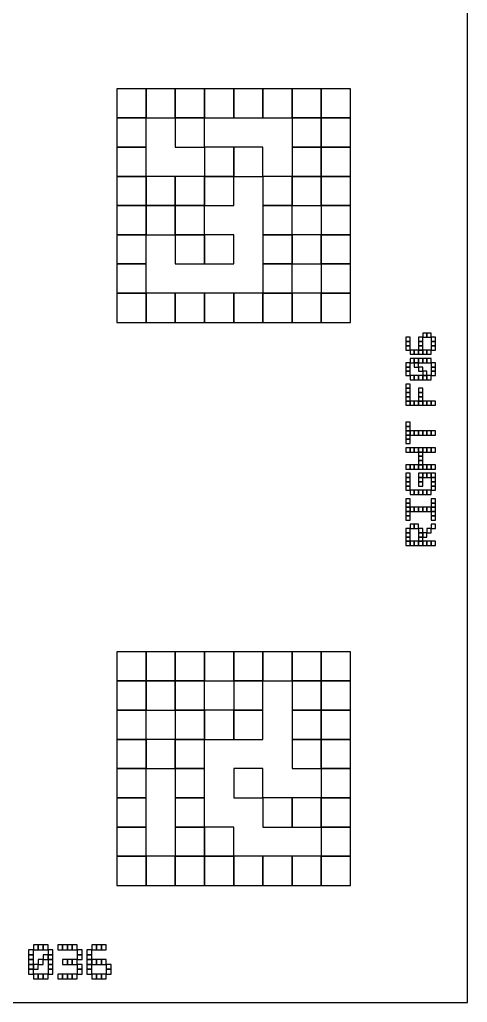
# Model space of a CAD drawing. Extents: x 0 to 490, y 0 to 320.
# Drawn here: x 277.8 to 320, y 0 to 92.5 of the extents above; entities that cross this region are included whole.
import ezdxf

# ---------------------------------------------------------------- set-up
doc = ezdxf.new("R2010")
doc.units = 0
for name, color, linetype in [('BLACK_POCKET', 7, 'CONTINUOUS'), ('BOARD_TEXT', 2, 'CONTINUOUS'), ('CUT', 1, 'CONTINUOUS')]:
    doc.layers.add(name, color=color, linetype=linetype)

msp = doc.modelspace()

# ---------------------------------------------------------------- linework, layer by layer
at = {"layer": 'BLACK_POCKET'}
for p, q in [((289.75, 86), (287, 86)), ((287, 86), (287, 83.25)), ((289.75, 83.25), (289.75, 86)), ((292.5, 86), (289.75, 86)), ((289.75, 86), (289.75, 83.25)), ((292.5, 83.25), (292.5, 86)), ((295.25, 86), (292.5, 86)), ((292.5, 86), (292.5, 83.25)), ((295.25, 83.25), (295.25, 86)), ((298, 86), (295.25, 86)), ((295.25, 86), (295.25, 83.25)), ((298, 83.25), (298, 86)), ((300.75, 86), (298, 86)), ((298, 86), (298, 83.25)), ((300.75, 83.25), (300.75, 86)), ((303.5, 86), (300.75, 86)), ((300.75, 86), (300.75, 83.25)), ((303.5, 83.25), (303.5, 86)), ((306.25, 86), (303.5, 86)), ((303.5, 86), (303.5, 83.25)), ((306.25, 83.25), (306.25, 86)), ((309, 86), (306.25, 86)), ((306.25, 86), (306.25, 83.25)), ((309, 83.25), (309, 86)), ((287, 83.25), (289.75, 83.25)), ((289.75, 83.25), (287, 83.25)), ((287, 83.25), (287, 80.5)), ((289.75, 83.25), (292.5, 83.25)), ((289.75, 80.5), (289.75, 83.25)), ((292.5, 83.25), (295.25, 83.25)), ((295.25, 83.25), (292.5, 83.25)), ((292.5, 83.25), (292.5, 80.5)), ((295.25, 83.25), (298, 83.25)), ((295.25, 80.5), (295.25, 83.25)), ((298, 83.25), (300.75, 83.25)), ((300.75, 83.25), (303.5, 83.25)), ((303.5, 83.25), (306.25, 83.25)), ((306.25, 83.25), (303.5, 83.25)), ((303.5, 83.25), (303.5, 80.5)), ((306.25, 83.25), (309, 83.25)), ((306.25, 80.5), (306.25, 83.25)), ((309, 83.25), (306.25, 83.25)), ((306.25, 83.25), (306.25, 80.5)), ((309, 80.5), (309, 83.25)), ((287, 80.5), (289.75, 80.5)), ((289.75, 80.5), (287, 80.5)), ((287, 80.5), (287, 77.75)), ((289.75, 77.75), (289.75, 80.5)), ((292.5, 80.5), (295.25, 80.5)), ((298, 80.5), (295.25, 80.5)), ((295.25, 80.5), (295.25, 77.75)), ((298, 77.75), (298, 80.5)), ((300.75, 80.5), (298, 80.5)), ((298, 80.5), (298, 77.75)), ((300.75, 77.75), (300.75, 80.5)), ((303.5, 80.5), (306.25, 80.5)), ((306.25, 80.5), (303.5, 80.5)), ((303.5, 80.5), (303.5, 77.75)), ((306.25, 80.5), (309, 80.5)), ((306.25, 77.75), (306.25, 80.5)), ((309, 80.5), (306.25, 80.5)), ((306.25, 80.5), (306.25, 77.75)), ((309, 77.75), (309, 80.5)), ((287, 77.75), (289.75, 77.75)), ((289.75, 77.75), (287, 77.75)), ((287, 77.75), (287, 75)), ((289.75, 75), (289.75, 77.75)), ((292.5, 77.75), (289.75, 77.75)), ((289.75, 77.75), (289.75, 75)), ((292.5, 75), (292.5, 77.75)), ((295.25, 77.75), (292.5, 77.75)), ((292.5, 77.75), (292.5, 75)), ((295.25, 77.75), (298, 77.75)), ((295.25, 75), (295.25, 77.75)), ((298, 77.75), (295.25, 77.75)), ((295.25, 77.75), (295.25, 75)), ((298, 77.75), (300.75, 77.75)), ((298, 75), (298, 77.75)), ((303.5, 77.75), (300.75, 77.75)), ((300.75, 77.75), (300.75, 75)), ((303.5, 77.75), (306.25, 77.75)), ((303.5, 75), (303.5, 77.75)), ((306.25, 77.75), (303.5, 77.75)), ((303.5, 77.75), (303.5, 75)), ((306.25, 77.75), (309, 77.75)), ((306.25, 75), (306.25, 77.75)), ((309, 77.75), (306.25, 77.75)), ((306.25, 77.75), (306.25, 75)), ((309, 75), (309, 77.75)), ((287, 75), (289.75, 75)), ((289.75, 75), (287, 75)), ((287, 75), (287, 72.25)), ((289.75, 75), (292.5, 75)), ((289.75, 72.25), (289.75, 75)), ((292.5, 75), (289.75, 75)), ((289.75, 75), (289.75, 72.25)), ((292.5, 75), (295.25, 75)), ((292.5, 72.25), (292.5, 75)), ((295.25, 75), (292.5, 75)), ((292.5, 75), (292.5, 72.25)), ((295.25, 75), (298, 75)), ((295.25, 72.25), (295.25, 75)), ((300.75, 75), (303.5, 75)), ((303.5, 75), (300.75, 75)), ((300.75, 75), (300.75, 72.25)), ((303.5, 75), (306.25, 75)), ((303.5, 72.25), (303.5, 75)), ((306.25, 75), (309, 75)), ((309, 75), (306.25, 75)), ((306.25, 75), (306.25, 72.25)), ((309, 72.25), (309, 75)), ((287, 72.25), (289.75, 72.25)), ((289.75, 72.25), (287, 72.25)), ((287, 72.25), (287, 69.5)), ((289.75, 72.25), (292.5, 72.25)), ((289.75, 69.5), (289.75, 72.25)), ((292.5, 72.25), (295.25, 72.25)), ((295.25, 72.25), (292.5, 72.25)), ((292.5, 72.25), (292.5, 69.5)), ((295.25, 69.5), (295.25, 72.25)), ((298, 72.25), (295.25, 72.25)), ((295.25, 72.25), (295.25, 69.5)), ((298, 69.5), (298, 72.25)), ((300.75, 72.25), (303.5, 72.25)), ((303.5, 72.25), (300.75, 72.25)), ((300.75, 72.25), (300.75, 69.5)), ((303.5, 69.5), (303.5, 72.25)), ((306.25, 72.25), (303.5, 72.25)), ((303.5, 72.25), (303.5, 69.5)), ((306.25, 72.25), (309, 72.25)), ((306.25, 69.5), (306.25, 72.25)), ((309, 72.25), (306.25, 72.25)), ((306.25, 72.25), (306.25, 69.5)), ((309, 69.5), (309, 72.25)), ((287, 69.5), (289.75, 69.5)), ((289.75, 69.5), (287, 69.5)), ((287, 69.5), (287, 66.75)), ((289.75, 66.75), (289.75, 69.5)), ((292.5, 69.5), (295.25, 69.5)), ((295.25, 69.5), (298, 69.5)), ((300.75, 69.5), (303.5, 69.5)), ((303.5, 69.5), (300.75, 69.5)), ((300.75, 69.5), (300.75, 66.75)), ((303.5, 69.5), (306.25, 69.5)), ((303.5, 66.75), (303.5, 69.5)), ((306.25, 69.5), (309, 69.5)), ((309, 69.5), (306.25, 69.5)), ((306.25, 69.5), (306.25, 66.75)), ((309, 66.75), (309, 69.5)), ((287, 66.75), (289.75, 66.75)), ((289.75, 66.75), (287, 66.75)), ((287, 66.75), (287, 64)), ((289.75, 64), (289.75, 66.75)), ((292.5, 66.75), (289.75, 66.75)), ((289.75, 66.75), (289.75, 64)), ((292.5, 64), (292.5, 66.75)), ((295.25, 66.75), (292.5, 66.75)), ((292.5, 66.75), (292.5, 64)), ((295.25, 64), (295.25, 66.75)), ((298, 66.75), (295.25, 66.75)), ((295.25, 66.75), (295.25, 64)), ((298, 64), (298, 66.75)), ((300.75, 66.75), (298, 66.75)), ((298, 66.75), (298, 64)), ((300.75, 66.75), (303.5, 66.75)), ((300.75, 64), (300.75, 66.75)), ((303.5, 66.75), (300.75, 66.75)), ((300.75, 66.75), (300.75, 64)), ((303.5, 64), (303.5, 66.75)), ((306.25, 66.75), (303.5, 66.75)), ((303.5, 66.75), (303.5, 64)), ((306.25, 66.75), (309, 66.75)), ((306.25, 64), (306.25, 66.75)), ((309, 66.75), (306.25, 66.75)), ((306.25, 66.75), (306.25, 64)), ((309, 64), (309, 66.75)), ((287, 64), (289.75, 64)), ((289.75, 64), (292.5, 64)), ((292.5, 64), (295.25, 64)), ((295.25, 64), (298, 64)), ((298, 64), (300.75, 64)), ((300.75, 64), (303.5, 64)), ((303.5, 64), (306.25, 64)), ((306.25, 64), (309, 64)), ((289.75, 33), (287, 33)), ((287, 33), (287, 30.25)), ((289.75, 30.25), (289.75, 33)), ((292.5, 33), (289.75, 33)), ((289.75, 33), (289.75, 30.25)), ((292.5, 30.25), (292.5, 33)), ((295.25, 33), (292.5, 33)), ((292.5, 33), (292.5, 30.25)), ((295.25, 30.25), (295.25, 33)), ((298, 33), (295.25, 33)), ((295.25, 33), (295.25, 30.25)), ((298, 30.25), (298, 33)), ((300.75, 33), (298, 33)), ((298, 33), (298, 30.25)), ((300.75, 30.25), (300.75, 33)), ((303.5, 33), (300.75, 33)), ((300.75, 33), (300.75, 30.25)), ((303.5, 30.25), (303.5, 33)), ((306.25, 33), (303.5, 33)), ((303.5, 33), (303.5, 30.25)), ((306.25, 30.25), (306.25, 33)), ((309, 33), (306.25, 33)), ((306.25, 33), (306.25, 30.25)), ((309, 30.25), (309, 33)), ((287, 30.25), (289.75, 30.25)), ((289.75, 30.25), (287, 30.25)), ((287, 30.25), (287, 27.5)), ((289.75, 30.25), (292.5, 30.25)), ((289.75, 27.5), (289.75, 30.25)), ((292.5, 30.25), (289.75, 30.25)), ((289.75, 30.25), (289.75, 27.5)), ((292.5, 30.25), (295.25, 30.25)), ((292.5, 27.5), (292.5, 30.25)), ((295.25, 30.25), (292.5, 30.25)), ((292.5, 30.25), (292.5, 27.5)), ((295.25, 30.25), (298, 30.25)), ((295.25, 27.5), (295.25, 30.25)), ((298, 30.25), (300.75, 30.25)), ((300.75, 30.25), (298, 30.25)), ((298, 30.25), (298, 27.5)), ((300.75, 30.25), (303.5, 30.25)), ((300.75, 27.5), (300.75, 30.25)), ((303.5, 30.25), (306.25, 30.25)), ((306.25, 30.25), (303.5, 30.25)), ((303.5, 30.25), (303.5, 27.5)), ((306.25, 30.25), (309, 30.25)), ((306.25, 27.5), (306.25, 30.25)), ((309, 30.25), (306.25, 30.25)), ((306.25, 30.25), (306.25, 27.5)), ((309, 27.5), (309, 30.25)), ((287, 27.5), (289.75, 27.5)), ((289.75, 27.5), (287, 27.5)), ((287, 27.5), (287, 24.75)), ((289.75, 27.5), (292.5, 27.5)), ((289.75, 24.75), (289.75, 27.5)), ((292.5, 27.5), (295.25, 27.5)), ((295.25, 27.5), (292.5, 27.5)), ((292.5, 27.5), (292.5, 24.75)), ((295.25, 24.75), (295.25, 27.5)), ((298, 27.5), (295.25, 27.5)), ((295.25, 27.5), (295.25, 24.75)), ((298, 27.5), (300.75, 27.5)), ((298, 24.75), (298, 27.5)), ((300.75, 27.5), (298, 27.5)), ((298, 27.5), (298, 24.75)), ((300.75, 24.75), (300.75, 27.5)), ((303.5, 27.5), (306.25, 27.5)), ((306.25, 27.5), (303.5, 27.5)), ((303.5, 27.5), (303.5, 24.75)), ((306.25, 27.5), (309, 27.5)), ((306.25, 24.75), (306.25, 27.5)), ((309, 27.5), (306.25, 27.5)), ((306.25, 27.5), (306.25, 24.75)), ((309, 24.75), (309, 27.5)), ((287, 24.75), (289.75, 24.75)), ((289.75, 24.75), (287, 24.75)), ((287, 24.75), (287, 22)), ((289.75, 22), (289.75, 24.75)), ((292.5, 24.75), (289.75, 24.75)), ((289.75, 24.75), (289.75, 22)), ((292.5, 24.75), (295.25, 24.75)), ((292.5, 22), (292.5, 24.75)), ((295.25, 24.75), (292.5, 24.75)), ((292.5, 24.75), (292.5, 22)), ((295.25, 24.75), (298, 24.75)), ((295.25, 22), (295.25, 24.75)), ((298, 24.75), (300.75, 24.75)), ((303.5, 24.75), (306.25, 24.75)), ((306.25, 24.75), (303.5, 24.75)), ((303.5, 24.75), (303.5, 22)), ((306.25, 24.75), (309, 24.75)), ((306.25, 22), (306.25, 24.75)), ((309, 24.75), (306.25, 24.75)), ((306.25, 24.75), (306.25, 22)), ((309, 22), (309, 24.75)), ((287, 22), (289.75, 22)), ((289.75, 22), (287, 22)), ((287, 22), (287, 19.25)), ((289.75, 22), (292.5, 22)), ((289.75, 19.25), (289.75, 22)), ((292.5, 22), (295.25, 22)), ((295.25, 22), (292.5, 22)), ((292.5, 22), (292.5, 19.25)), ((295.25, 19.25), (295.25, 22)), ((300.75, 22), (298, 22)), ((298, 22), (298, 19.25)), ((300.75, 19.25), (300.75, 22)), ((303.5, 22), (306.25, 22)), ((306.25, 22), (309, 22)), ((309, 22), (306.25, 22)), ((306.25, 22), (306.25, 19.25)), ((309, 19.25), (309, 22)), ((287, 19.25), (289.75, 19.25)), ((289.75, 19.25), (287, 19.25)), ((287, 19.25), (287, 16.5)), ((289.75, 16.5), (289.75, 19.25)), ((292.5, 19.25), (295.25, 19.25)), ((295.25, 19.25), (292.5, 19.25)), ((292.5, 19.25), (292.5, 16.5)), ((295.25, 16.5), (295.25, 19.25)), ((298, 19.25), (300.75, 19.25)), ((303.5, 19.25), (300.75, 19.25)), ((300.75, 19.25), (300.75, 16.5)), ((303.5, 16.5), (303.5, 19.25)), ((306.25, 19.25), (303.5, 19.25)), ((303.5, 19.25), (303.5, 16.5)), ((306.25, 19.25), (309, 19.25)), ((306.25, 16.5), (306.25, 19.25)), ((309, 19.25), (306.25, 19.25)), ((306.25, 19.25), (306.25, 16.5)), ((309, 16.5), (309, 19.25)), ((287, 16.5), (289.75, 16.5)), ((289.75, 16.5), (287, 16.5)), ((287, 16.5), (287, 13.75)), ((289.75, 13.75), (289.75, 16.5)), ((292.5, 16.5), (295.25, 16.5)), ((295.25, 16.5), (292.5, 16.5)), ((292.5, 16.5), (292.5, 13.75)), ((295.25, 13.75), (295.25, 16.5)), ((298, 16.5), (295.25, 16.5)), ((295.25, 16.5), (295.25, 13.75)), ((298, 13.75), (298, 16.5)), ((300.75, 16.5), (303.5, 16.5)), ((303.5, 16.5), (306.25, 16.5)), ((306.25, 16.5), (309, 16.5)), ((309, 16.5), (306.25, 16.5)), ((306.25, 16.5), (306.25, 13.75)), ((309, 13.75), (309, 16.5)), ((287, 13.75), (289.75, 13.75)), ((289.75, 13.75), (287, 13.75)), ((287, 13.75), (287, 11)), ((289.75, 11), (289.75, 13.75)), ((292.5, 13.75), (289.75, 13.75)), ((289.75, 13.75), (289.75, 11)), ((292.5, 13.75), (295.25, 13.75)), ((292.5, 11), (292.5, 13.75)), ((295.25, 13.75), (292.5, 13.75)), ((292.5, 13.75), (292.5, 11)), ((295.25, 13.75), (298, 13.75)), ((295.25, 11), (295.25, 13.75)), ((298, 13.75), (295.25, 13.75)), ((295.25, 13.75), (295.25, 11)), ((298, 11), (298, 13.75)), ((300.75, 13.75), (298, 13.75)), ((298, 13.75), (298, 11)), ((300.75, 11), (300.75, 13.75)), ((303.5, 13.75), (300.75, 13.75)), ((300.75, 13.75), (300.75, 11)), ((303.5, 11), (303.5, 13.75)), ((306.25, 13.75), (303.5, 13.75)), ((303.5, 13.75), (303.5, 11)), ((306.25, 13.75), (309, 13.75)), ((306.25, 11), (306.25, 13.75)), ((309, 13.75), (306.25, 13.75)), ((306.25, 13.75), (306.25, 11)), ((309, 11), (309, 13.75)), ((287, 11), (289.75, 11)), ((289.75, 11), (292.5, 11)), ((292.5, 11), (295.25, 11)), ((295.25, 11), (298, 11)), ((298, 11), (300.75, 11)), ((300.75, 11), (303.5, 11)), ((303.5, 11), (306.25, 11)), ((306.25, 11), (309, 11))]:
    msp.add_line(p, q, dxfattribs=at)
at = {"layer": 'BOARD_TEXT'}
for p, q in [((316.2, 63), (315.8, 63)), ((315.8, 63), (315.8, 62.6)), ((316.2, 62.6), (316.2, 63)), ((316.6, 63), (316.2, 63)), ((316.2, 63), (316.2, 62.6)), ((316.6, 62.6), (316.6, 63)), ((314.6, 62.6), (314.2, 62.6)), ((314.2, 62.6), (314.2, 62.2)), ((314.6, 62.2), (314.2, 62.2)), ((314.2, 62.2), (314.2, 61.8)), ((314.2, 62.2), (314.6, 62.2)), ((314.6, 62.2), (314.6, 62.6)), ((314.6, 61.8), (314.6, 62.2)), ((315.8, 62.6), (315.4, 62.6)), ((315.4, 62.6), (315.4, 62.2)), ((315.8, 62.2), (315.4, 62.2)), ((315.4, 62.2), (315.4, 61.8)), ((315.4, 62.2), (315.8, 62.2)), ((315.8, 62.2), (315.8, 62.6)), ((315.8, 62.6), (316.2, 62.6)), ((315.8, 61.8), (315.8, 62.2)), ((316.2, 62.6), (316.6, 62.6)), ((317, 62.6), (316.6, 62.6)), ((316.6, 62.6), (316.6, 62.2)), ((317, 62.2), (316.6, 62.2)), ((316.6, 62.2), (316.6, 61.8)), ((316.6, 62.2), (317, 62.2)), ((317, 62.2), (317, 62.6)), ((317, 61.8), (317, 62.2)), ((314.6, 61.8), (314.2, 61.8)), ((314.2, 61.8), (314.2, 61.4)), ((314.2, 61.8), (314.6, 61.8)), ((314.2, 61.4), (314.6, 61.4)), ((314.6, 61.4), (314.6, 61.8)), ((315, 61.4), (314.6, 61.4)), ((314.6, 61.4), (314.6, 61)), ((315, 61), (315, 61.4)), ((315.4, 61.4), (315, 61.4)), ((315, 61.4), (315, 61)), ((315.8, 61.8), (315.4, 61.8)), ((315.4, 61.8), (315.4, 61.4)), ((315.4, 61.8), (315.8, 61.8)), ((315.4, 61), (315.4, 61.4)), ((315.8, 61.4), (315.4, 61.4)), ((315.4, 61.4), (315.4, 61)), ((315.4, 61.4), (315.8, 61.4)), ((315.8, 61.4), (315.8, 61.8)), ((315.8, 61), (315.8, 61.4)), ((316.2, 61.4), (315.8, 61.4)), ((315.8, 61.4), (315.8, 61)), ((316.2, 61), (316.2, 61.4)), ((316.6, 61.4), (316.2, 61.4)), ((316.2, 61.4), (316.2, 61)), ((317, 61.8), (316.6, 61.8)), ((316.6, 61.8), (316.6, 61.4)), ((316.6, 61.8), (317, 61.8)), ((316.6, 61), (316.6, 61.4)), ((316.6, 61.4), (317, 61.4)), ((317, 61.4), (317, 61.8)), ((314.6, 60.2), (314.2, 60.2)), ((314.2, 60.2), (314.2, 59.8)), ((314.6, 61), (315, 61)), ((315, 60.6), (314.6, 60.6)), ((314.6, 60.6), (314.6, 60.2)), ((314.6, 59.8), (314.6, 60.2)), ((314.6, 60.2), (315, 60.2)), ((315, 61), (315.4, 61)), ((315, 60.2), (315, 60.6)), ((315.4, 60.6), (315, 60.6)), ((315, 60.6), (315, 60.2)), ((315.4, 60.2), (315, 60.2)), ((315, 60.2), (315, 59.8)), ((315, 60.2), (315.4, 60.2)), ((315.4, 61), (315.8, 61)), ((315.4, 60.2), (315.4, 60.6)), ((315.8, 60.6), (315.4, 60.6)), ((315.4, 60.6), (315.4, 60.2)), ((315.4, 59.8), (315.4, 60.2)), ((315.4, 60.2), (315.8, 60.2)), ((315.8, 61), (316.2, 61)), ((315.8, 60.2), (315.8, 60.6)), ((316.2, 60.6), (315.8, 60.6)), ((315.8, 60.6), (315.8, 60.2)), ((315.8, 60.2), (316.2, 60.2)), ((316.2, 61), (316.6, 61)), ((316.2, 60.2), (316.2, 60.6)), ((316.6, 60.6), (316.2, 60.6)), ((316.2, 60.6), (316.2, 60.2)), ((316.2, 60.2), (316.6, 60.2)), ((316.6, 60.2), (316.6, 60.6)), ((317, 60.2), (316.6, 60.2)), ((316.6, 60.2), (316.6, 59.8)), ((317, 59.8), (317, 60.2)), ((314.6, 59.8), (314.2, 59.8)), ((314.2, 59.8), (314.2, 59.4)), ((314.2, 59.8), (314.6, 59.8)), ((314.6, 59.4), (314.2, 59.4)), ((314.2, 59.4), (314.2, 59)), ((314.2, 59.4), (314.6, 59.4)), ((314.6, 59.4), (314.6, 59.8)), ((314.6, 59), (314.6, 59.4)), ((315, 59.8), (315.4, 59.8)), ((315.8, 59.8), (315.4, 59.8)), ((315.4, 59.8), (315.4, 59.4)), ((315.4, 59.4), (315.8, 59.4)), ((315.8, 59.4), (315.8, 59.8)), ((316.2, 59.4), (315.8, 59.4)), ((315.8, 59.4), (315.8, 59)), ((316.2, 59), (316.2, 59.4)), ((317, 59.8), (316.6, 59.8)), ((316.6, 59.8), (316.6, 59.4)), ((316.6, 59.8), (317, 59.8)), ((317, 59.4), (316.6, 59.4)), ((316.6, 59.4), (316.6, 59)), ((316.6, 59.4), (317, 59.4)), ((317, 59.4), (317, 59.8)), ((317, 59), (317, 59.4)), ((314.2, 59), (314.6, 59)), ((315, 59), (314.6, 59)), ((314.6, 59), (314.6, 58.6)), ((314.6, 58.6), (315, 58.6)), ((315, 58.6), (315, 59)), ((315.4, 59), (315, 59)), ((315, 59), (315, 58.6)), ((315, 58.6), (315.4, 58.6)), ((315.4, 58.6), (315.4, 59)), ((315.8, 59), (315.4, 59)), ((315.4, 59), (315.4, 58.6)), ((315.4, 58.6), (315.8, 58.6)), ((315.8, 58.6), (315.8, 59)), ((316.2, 59), (315.8, 59)), ((315.8, 59), (315.8, 58.6)), ((315.8, 59), (316.2, 59)), ((315.8, 58.6), (316.2, 58.6)), ((316.2, 58.6), (316.2, 59)), ((316.6, 59), (316.2, 59)), ((316.2, 59), (316.2, 58.6)), ((316.2, 58.6), (316.6, 58.6)), ((316.6, 58.6), (316.6, 59)), ((316.6, 59), (317, 59)), ((314.6, 58.2), (314.2, 58.2)), ((314.2, 58.2), (314.2, 57.8)), ((314.6, 57.8), (314.2, 57.8)), ((314.2, 57.8), (314.2, 57.4)), ((314.2, 57.8), (314.6, 57.8)), ((314.6, 57.4), (314.2, 57.4)), ((314.2, 57.4), (314.2, 57)), ((314.2, 57.4), (314.6, 57.4)), ((314.6, 57.8), (314.6, 58.2)), ((314.6, 57.4), (314.6, 57.8)), ((314.6, 57), (314.6, 57.4)), ((315.8, 57.8), (315.4, 57.8)), ((315.4, 57.8), (315.4, 57.4)), ((315.8, 57.4), (315.4, 57.4)), ((315.4, 57.4), (315.4, 57)), ((315.4, 57.4), (315.8, 57.4)), ((315.8, 57.4), (315.8, 57.8)), ((315.8, 57), (315.8, 57.4)), ((314.6, 57), (314.2, 57)), ((314.2, 57), (314.2, 56.6)), ((314.2, 57), (314.6, 57)), ((314.6, 56.6), (314.2, 56.6)), ((314.2, 56.6), (314.2, 56.2)), ((314.2, 56.6), (314.6, 56.6)), ((314.6, 56.6), (314.6, 57)), ((314.6, 56.2), (314.6, 56.6)), ((315, 56.6), (314.6, 56.6)), ((314.6, 56.6), (314.6, 56.2)), ((315, 56.2), (315, 56.6)), ((315.4, 56.6), (315, 56.6)), ((315, 56.6), (315, 56.2)), ((315.8, 57), (315.4, 57)), ((315.4, 57), (315.4, 56.6)), ((315.4, 57), (315.8, 57)), ((315.4, 56.2), (315.4, 56.6)), ((315.8, 56.6), (315.4, 56.6)), ((315.4, 56.6), (315.4, 56.2)), ((315.4, 56.6), (315.8, 56.6)), ((315.8, 56.6), (315.8, 57)), ((315.8, 56.2), (315.8, 56.6)), ((316.2, 56.6), (315.8, 56.6)), ((315.8, 56.6), (315.8, 56.2)), ((316.2, 56.2), (316.2, 56.6)), ((316.6, 56.6), (316.2, 56.6)), ((316.2, 56.6), (316.2, 56.2)), ((316.6, 56.2), (316.6, 56.6)), ((317, 56.6), (316.6, 56.6)), ((316.6, 56.6), (316.6, 56.2)), ((317, 56.2), (317, 56.6)), ((314.2, 56.2), (314.6, 56.2)), ((314.6, 56.2), (315, 56.2)), ((315, 56.2), (315.4, 56.2)), ((315.4, 56.2), (315.8, 56.2)), ((315.8, 56.2), (316.2, 56.2)), ((316.2, 56.2), (316.6, 56.2)), ((316.6, 56.2), (317, 56.2)), ((314.6, 54.6), (314.2, 54.6)), ((314.2, 54.6), (314.2, 54.2)), ((314.6, 54.2), (314.6, 54.6)), ((314.6, 54.2), (314.2, 54.2)), ((314.2, 54.2), (314.2, 53.8)), ((314.2, 54.2), (314.6, 54.2)), ((314.6, 53.8), (314.2, 53.8)), ((314.2, 53.8), (314.2, 53.4)), ((314.2, 53.8), (314.6, 53.8)), ((314.6, 53.8), (314.6, 54.2)), ((314.6, 53.4), (314.6, 53.8)), ((315, 53.8), (314.6, 53.8)), ((314.6, 53.8), (314.6, 53.4)), ((315, 53.4), (315, 53.8)), ((315.4, 53.8), (315, 53.8)), ((315, 53.8), (315, 53.4)), ((315.4, 53.4), (315.4, 53.8)), ((315.8, 53.8), (315.4, 53.8)), ((315.4, 53.8), (315.4, 53.4)), ((315.8, 53.4), (315.8, 53.8)), ((316.2, 53.8), (315.8, 53.8)), ((315.8, 53.8), (315.8, 53.4)), ((316.2, 53.4), (316.2, 53.8)), ((316.6, 53.8), (316.2, 53.8)), ((316.2, 53.8), (316.2, 53.4)), ((316.6, 53.4), (316.6, 53.8)), ((317, 53.8), (316.6, 53.8)), ((316.6, 53.8), (316.6, 53.4)), ((317, 53.4), (317, 53.8)), ((314.6, 53.4), (314.2, 53.4)), ((314.2, 53.4), (314.2, 53)), ((314.2, 53.4), (314.6, 53.4)), ((314.6, 53), (314.2, 53)), ((314.2, 53), (314.2, 52.6)), ((314.2, 53), (314.6, 53)), ((314.6, 53), (314.6, 53.4)), ((314.6, 53.4), (315, 53.4)), ((314.6, 52.6), (314.6, 53)), ((315, 53.4), (315.4, 53.4)), ((315.4, 53.4), (315.8, 53.4)), ((315.8, 53.4), (316.2, 53.4)), ((316.2, 53.4), (316.6, 53.4)), ((316.6, 53.4), (317, 53.4)), ((314.2, 52.6), (314.6, 52.6)), ((314.6, 52.2), (314.2, 52.2)), ((314.2, 52.2), (314.2, 51.8)), ((314.6, 51.8), (314.6, 52.2)), ((315, 52.2), (314.6, 52.2)), ((314.6, 52.2), (314.6, 51.8)), ((315, 51.8), (315, 52.2)), ((315.4, 52.2), (315, 52.2)), ((315, 52.2), (315, 51.8)), ((315.4, 51.8), (315.4, 52.2)), ((315.8, 52.2), (315.4, 52.2)), ((315.4, 52.2), (315.4, 51.8)), ((315.8, 51.8), (315.8, 52.2)), ((316.2, 52.2), (315.8, 52.2)), ((315.8, 52.2), (315.8, 51.8)), ((316.2, 51.8), (316.2, 52.2)), ((316.6, 52.2), (316.2, 52.2)), ((316.2, 52.2), (316.2, 51.8)), ((316.6, 51.8), (316.6, 52.2)), ((317, 52.2), (316.6, 52.2)), ((316.6, 52.2), (316.6, 51.8)), ((317, 51.8), (317, 52.2)), ((314.2, 51.8), (314.6, 51.8)), ((314.6, 51.8), (315, 51.8)), ((315, 51.8), (315.4, 51.8)), ((315.8, 51.8), (315.4, 51.8)), ((315.4, 51.8), (315.4, 51.4)), ((315.4, 51.8), (315.8, 51.8)), ((315.8, 51.4), (315.4, 51.4)), ((315.4, 51.4), (315.4, 51)), ((315.4, 51.4), (315.8, 51.4)), ((315.8, 51), (315.4, 51)), ((315.4, 51), (315.4, 50.6)), ((315.4, 51), (315.8, 51)), ((315.8, 51.4), (315.8, 51.8)), ((315.8, 51.8), (316.2, 51.8)), ((315.8, 51), (315.8, 51.4)), ((315.8, 50.6), (315.8, 51)), ((316.2, 51.8), (316.6, 51.8)), ((316.6, 51.8), (317, 51.8)), ((314.6, 50.6), (314.2, 50.6)), ((314.2, 50.6), (314.2, 50.2)), ((314.2, 50.2), (314.6, 50.2)), ((314.6, 50.2), (314.6, 50.6)), ((315, 50.6), (314.6, 50.6)), ((314.6, 50.6), (314.6, 50.2)), ((314.6, 50.2), (315, 50.2)), ((315, 50.2), (315, 50.6)), ((315.4, 50.6), (315, 50.6)), ((315, 50.6), (315, 50.2)), ((315, 50.2), (315.4, 50.2)), ((315.4, 50.2), (315.4, 50.6)), ((315.8, 50.6), (315.4, 50.6)), ((315.4, 50.6), (315.4, 50.2)), ((315.4, 50.6), (315.8, 50.6)), ((315.4, 50.2), (315.8, 50.2)), ((315.8, 50.2), (315.8, 50.6)), ((316.2, 50.6), (315.8, 50.6)), ((315.8, 50.6), (315.8, 50.2)), ((315.8, 50.2), (316.2, 50.2)), ((316.2, 50.2), (316.2, 50.6)), ((316.6, 50.6), (316.2, 50.6)), ((316.2, 50.6), (316.2, 50.2)), ((316.2, 50.2), (316.6, 50.2)), ((316.6, 50.2), (316.6, 50.6)), ((317, 50.6), (316.6, 50.6)), ((316.6, 50.6), (316.6, 50.2)), ((316.6, 50.2), (317, 50.2)), ((317, 50.2), (317, 50.6)), ((314.6, 49.8), (314.2, 49.8)), ((314.2, 49.8), (314.2, 49.4)), ((314.6, 49.4), (314.2, 49.4)), ((314.2, 49.4), (314.2, 49)), ((314.2, 49.4), (314.6, 49.4)), ((314.6, 49.4), (314.6, 49.8)), ((314.6, 49), (314.6, 49.4)), ((315.8, 49.8), (315.4, 49.8)), ((315.4, 49.8), (315.4, 49.4)), ((315.8, 49.4), (315.4, 49.4)), ((315.4, 49.4), (315.4, 49)), ((315.4, 49.4), (315.8, 49.4)), ((315.8, 49.4), (315.8, 49.8)), ((316.2, 49.8), (315.8, 49.8)), ((315.8, 49.8), (315.8, 49.4)), ((315.8, 49), (315.8, 49.4)), ((315.8, 49.4), (316.2, 49.4)), ((316.2, 49.4), (316.2, 49.8)), ((316.6, 49.8), (316.2, 49.8)), ((316.2, 49.8), (316.2, 49.4)), ((316.2, 49.4), (316.6, 49.4)), ((316.6, 49.4), (316.6, 49.8)), ((317, 49.8), (316.6, 49.8)), ((316.6, 49.8), (316.6, 49.4)), ((317, 49.4), (316.6, 49.4)), ((316.6, 49.4), (316.6, 49)), ((316.6, 49.4), (317, 49.4)), ((317, 49.4), (317, 49.8)), ((317, 49), (317, 49.4)), ((314.6, 49), (314.2, 49)), ((314.2, 49), (314.2, 48.6)), ((314.2, 49), (314.6, 49)), ((314.6, 48.6), (314.2, 48.6)), ((314.2, 48.6), (314.2, 48.2)), ((314.2, 48.6), (314.6, 48.6)), ((314.2, 48.2), (314.6, 48.2)), ((314.6, 48.6), (314.6, 49)), ((314.6, 48.2), (314.6, 48.6)), ((315, 48.2), (314.6, 48.2)), ((314.6, 48.2), (314.6, 47.8)), ((315, 47.8), (315, 48.2)), ((315.4, 48.2), (315, 48.2)), ((315, 48.2), (315, 47.8)), ((315.8, 49), (315.4, 49)), ((315.4, 49), (315.4, 48.6)), ((315.4, 49), (315.8, 49)), ((315.4, 48.6), (315.8, 48.6)), ((315.4, 47.8), (315.4, 48.2)), ((315.8, 48.2), (315.4, 48.2)), ((315.4, 48.2), (315.4, 47.8)), ((315.8, 48.6), (315.8, 49)), ((315.8, 47.8), (315.8, 48.2)), ((316.2, 48.2), (315.8, 48.2)), ((315.8, 48.2), (315.8, 47.8)), ((316.2, 47.8), (316.2, 48.2)), ((316.6, 48.2), (316.2, 48.2)), ((316.2, 48.2), (316.2, 47.8)), ((317, 49), (316.6, 49)), ((316.6, 49), (316.6, 48.6)), ((316.6, 49), (317, 49)), ((317, 48.6), (316.6, 48.6)), ((316.6, 48.6), (316.6, 48.2)), ((316.6, 48.6), (317, 48.6)), ((316.6, 47.8), (316.6, 48.2)), ((316.6, 48.2), (317, 48.2)), ((317, 48.6), (317, 49)), ((317, 48.2), (317, 48.6)), ((314.6, 47.4), (314.2, 47.4)), ((314.2, 47.4), (314.2, 47)), ((314.6, 47.8), (315, 47.8)), ((314.6, 47), (314.6, 47.4)), ((315, 47.8), (315.4, 47.8)), ((315.4, 47.8), (315.8, 47.8)), ((315.8, 47.8), (316.2, 47.8)), ((316.2, 47.8), (316.6, 47.8)), ((317, 47.4), (316.6, 47.4)), ((316.6, 47.4), (316.6, 47)), ((317, 47), (317, 47.4)), ((314.6, 47), (314.2, 47)), ((314.2, 47), (314.2, 46.6)), ((314.2, 47), (314.6, 47)), ((314.6, 46.6), (314.2, 46.6)), ((314.2, 46.6), (314.2, 46.2)), ((314.2, 46.6), (314.6, 46.6)), ((314.6, 46.6), (314.6, 47)), ((314.6, 46.2), (314.6, 46.6)), ((315, 46.6), (314.6, 46.6)), ((314.6, 46.6), (314.6, 46.2)), ((315, 46.2), (315, 46.6)), ((315.4, 46.6), (315, 46.6)), ((315, 46.6), (315, 46.2)), ((315.4, 46.2), (315.4, 46.6)), ((315.8, 46.6), (315.4, 46.6)), ((315.4, 46.6), (315.4, 46.2)), ((315.8, 46.2), (315.8, 46.6)), ((316.2, 46.6), (315.8, 46.6)), ((315.8, 46.6), (315.8, 46.2)), ((316.2, 46.2), (316.2, 46.6)), ((316.6, 46.6), (316.2, 46.6)), ((316.2, 46.6), (316.2, 46.2)), ((317, 47), (316.6, 47)), ((316.6, 47), (316.6, 46.6)), ((316.6, 47), (317, 47)), ((316.6, 46.2), (316.6, 46.6)), ((317, 46.6), (316.6, 46.6)), ((316.6, 46.6), (316.6, 46.2)), ((316.6, 46.6), (317, 46.6)), ((317, 46.6), (317, 47)), ((317, 46.2), (317, 46.6)), ((314.6, 46.2), (314.2, 46.2)), ((314.2, 46.2), (314.2, 45.8)), ((314.2, 46.2), (314.6, 46.2)), ((314.6, 45.8), (314.2, 45.8)), ((314.2, 45.8), (314.2, 45.4)), ((314.2, 45.8), (314.6, 45.8)), ((314.2, 45.4), (314.6, 45.4)), ((314.6, 45.8), (314.6, 46.2)), ((314.6, 46.2), (315, 46.2)), ((314.6, 45.4), (314.6, 45.8)), ((315, 46.2), (315.4, 46.2)), ((315.4, 46.2), (315.8, 46.2)), ((315.8, 46.2), (316.2, 46.2)), ((316.2, 46.2), (316.6, 46.2)), ((317, 46.2), (316.6, 46.2)), ((316.6, 46.2), (316.6, 45.8)), ((316.6, 46.2), (317, 46.2)), ((317, 45.8), (316.6, 45.8)), ((316.6, 45.8), (316.6, 45.4)), ((316.6, 45.8), (317, 45.8)), ((316.6, 45.4), (317, 45.4)), ((317, 45.8), (317, 46.2)), ((317, 45.4), (317, 45.8)), ((314.6, 44.6), (314.2, 44.6)), ((314.2, 44.6), (314.2, 44.2)), ((315, 45), (314.6, 45)), ((314.6, 45), (314.6, 44.6)), ((314.6, 44.2), (314.6, 44.6)), ((314.6, 44.6), (315, 44.6)), ((315, 44.6), (315, 45)), ((315.4, 45), (315, 45)), ((315, 45), (315, 44.6)), ((315, 44.6), (315.4, 44.6)), ((315.4, 44.6), (315.4, 45)), ((315.8, 44.6), (315.4, 44.6)), ((315.4, 44.6), (315.4, 44.2)), ((315.8, 44.2), (315.8, 44.6)), ((316.6, 44.6), (316.2, 44.6)), ((316.2, 44.6), (316.2, 44.2)), ((317, 45), (316.6, 45)), ((316.6, 45), (316.6, 44.6)), ((316.6, 44.2), (316.6, 44.6)), ((316.6, 44.6), (317, 44.6)), ((317, 44.6), (317, 45)), ((314.6, 44.2), (314.2, 44.2)), ((314.2, 44.2), (314.2, 43.8)), ((314.2, 44.2), (314.6, 44.2)), ((314.6, 43.8), (314.2, 43.8)), ((314.2, 43.8), (314.2, 43.4)), ((314.2, 43.8), (314.6, 43.8)), ((314.6, 43.8), (314.6, 44.2)), ((314.6, 43.4), (314.6, 43.8)), ((315.8, 44.2), (315.4, 44.2)), ((315.4, 44.2), (315.4, 43.8)), ((315.4, 44.2), (315.8, 44.2)), ((315.8, 43.8), (315.4, 43.8)), ((315.4, 43.8), (315.4, 43.4)), ((315.4, 43.8), (315.8, 43.8)), ((315.8, 43.8), (315.8, 44.2)), ((316.2, 44.2), (315.8, 44.2)), ((315.8, 44.2), (315.8, 43.8)), ((315.8, 43.4), (315.8, 43.8)), ((315.8, 43.8), (316.2, 43.8)), ((316.2, 43.8), (316.2, 44.2)), ((316.2, 44.2), (316.6, 44.2)), ((314.6, 43.4), (314.2, 43.4)), ((314.2, 43.4), (314.2, 43)), ((314.2, 43.4), (314.6, 43.4)), ((314.2, 43), (314.6, 43)), ((314.6, 43), (314.6, 43.4)), ((315, 43.4), (314.6, 43.4)), ((314.6, 43.4), (314.6, 43)), ((314.6, 43), (315, 43)), ((315, 43), (315, 43.4)), ((315.4, 43.4), (315, 43.4)), ((315, 43.4), (315, 43)), ((315, 43), (315.4, 43)), ((315.4, 43), (315.4, 43.4)), ((315.8, 43.4), (315.4, 43.4)), ((315.4, 43.4), (315.4, 43)), ((315.4, 43.4), (315.8, 43.4)), ((315.4, 43), (315.8, 43)), ((315.8, 43), (315.8, 43.4)), ((316.2, 43.4), (315.8, 43.4)), ((315.8, 43.4), (315.8, 43)), ((315.8, 43), (316.2, 43)), ((316.2, 43), (316.2, 43.4)), ((316.6, 43.4), (316.2, 43.4)), ((316.2, 43.4), (316.2, 43)), ((316.2, 43), (316.6, 43)), ((316.6, 43), (316.6, 43.4)), ((317, 43.4), (316.6, 43.4)), ((316.6, 43.4), (316.6, 43)), ((316.6, 43), (317, 43)), ((317, 43), (317, 43.4)), ((279.142857, 4.942857), (278.685714, 4.942857)), ((278.685714, 4.942857), (278.685714, 4.485714)), ((279.6, 5.4), (279.142857, 5.4)), ((279.142857, 5.4), (279.142857, 4.942857)), ((279.142857, 4.942857), (279.6, 4.942857)), ((279.142857, 4.485714), (279.142857, 4.942857)), ((279.6, 4.942857), (279.6, 5.4)), ((280.057143, 5.4), (279.6, 5.4)), ((279.6, 5.4), (279.6, 4.942857)), ((279.6, 4.942857), (280.057143, 4.942857)), ((280.057143, 4.942857), (280.057143, 5.4)), ((280.514286, 5.4), (280.057143, 5.4)), ((280.057143, 5.4), (280.057143, 4.942857)), ((280.057143, 4.942857), (280.514286, 4.942857)), ((280.514286, 4.942857), (280.514286, 5.4)), ((280.971429, 4.942857), (280.514286, 4.942857)), ((280.514286, 4.942857), (280.514286, 4.485714)), ((280.971429, 4.485714), (280.971429, 4.942857)), ((281.885714, 5.4), (281.428571, 5.4)), ((281.428571, 5.4), (281.428571, 4.942857)), ((281.428571, 4.942857), (281.885714, 4.942857)), ((281.885714, 4.942857), (281.885714, 5.4)), ((282.342857, 5.4), (281.885714, 5.4)), ((281.885714, 5.4), (281.885714, 4.942857)), ((281.885714, 4.942857), (282.342857, 4.942857)), ((282.342857, 4.942857), (282.342857, 5.4)), ((282.8, 5.4), (282.342857, 5.4)), ((282.342857, 5.4), (282.342857, 4.942857)), ((282.342857, 4.942857), (282.8, 4.942857)), ((282.8, 4.942857), (282.8, 5.4)), ((283.257143, 5.4), (282.8, 5.4)), ((282.8, 5.4), (282.8, 4.942857)), ((282.8, 4.942857), (283.257143, 4.942857)), ((283.257143, 4.942857), (283.257143, 5.4)), ((283.714286, 4.942857), (283.257143, 4.942857)), ((283.257143, 4.942857), (283.257143, 4.485714)), ((283.714286, 4.485714), (283.714286, 4.942857)), ((284.628571, 4.942857), (284.171429, 4.942857)), ((284.171429, 4.942857), (284.171429, 4.485714)), ((285.085714, 5.4), (284.628571, 5.4)), ((284.628571, 5.4), (284.628571, 4.942857)), ((284.628571, 4.942857), (285.085714, 4.942857)), ((284.628571, 4.485714), (284.628571, 4.942857)), ((285.085714, 4.942857), (285.085714, 5.4)), ((285.542857, 5.4), (285.085714, 5.4)), ((285.085714, 5.4), (285.085714, 4.942857)), ((285.085714, 4.942857), (285.542857, 4.942857)), ((285.542857, 4.942857), (285.542857, 5.4)), ((286, 5.4), (285.542857, 5.4)), ((285.542857, 5.4), (285.542857, 4.942857)), ((285.542857, 4.942857), (286, 4.942857)), ((286, 4.942857), (286, 5.4)), ((278.685714, 4.485714), (279.142857, 4.485714)), ((279.142857, 4.485714), (278.685714, 4.485714)), ((278.685714, 4.485714), (278.685714, 4.028571)), ((278.685714, 4.028571), (279.142857, 4.028571)), ((279.142857, 4.028571), (278.685714, 4.028571)), ((278.685714, 4.028571), (278.685714, 3.571429)), ((279.142857, 4.028571), (279.142857, 4.485714)), ((279.142857, 3.571429), (279.142857, 4.028571)), ((280.057143, 4.028571), (279.6, 4.028571)), ((279.6, 4.028571), (279.6, 3.571429)), ((280.514286, 4.485714), (280.057143, 4.485714)), ((280.057143, 4.485714), (280.057143, 4.028571)), ((280.057143, 4.028571), (280.514286, 4.028571)), ((280.057143, 3.571429), (280.057143, 4.028571)), ((280.514286, 4.485714), (280.971429, 4.485714)), ((280.514286, 4.028571), (280.514286, 4.485714)), ((280.971429, 4.485714), (280.514286, 4.485714)), ((280.514286, 4.485714), (280.514286, 4.028571)), ((280.514286, 4.028571), (280.971429, 4.028571)), ((280.971429, 4.028571), (280.514286, 4.028571)), ((280.514286, 4.028571), (280.514286, 3.571429)), ((280.971429, 4.028571), (280.971429, 4.485714)), ((280.971429, 3.571429), (280.971429, 4.028571)), ((282.342857, 4.028571), (281.885714, 4.028571)), ((281.885714, 4.028571), (281.885714, 3.571429)), ((282.342857, 3.571429), (282.342857, 4.028571)), ((282.8, 4.028571), (282.342857, 4.028571)), ((282.342857, 4.028571), (282.342857, 3.571429)), ((282.8, 3.571429), (282.8, 4.028571)), ((283.257143, 4.028571), (282.8, 4.028571)), ((282.8, 4.028571), (282.8, 3.571429)), ((283.257143, 4.485714), (283.714286, 4.485714)), ((283.714286, 4.485714), (283.257143, 4.485714)), ((283.257143, 4.485714), (283.257143, 4.028571)), ((283.257143, 4.028571), (283.714286, 4.028571)), ((283.257143, 3.571429), (283.257143, 4.028571)), ((283.714286, 4.028571), (283.714286, 4.485714)), ((284.171429, 4.485714), (284.628571, 4.485714)), ((284.628571, 4.485714), (284.171429, 4.485714)), ((284.171429, 4.485714), (284.171429, 4.028571)), ((284.171429, 4.028571), (284.628571, 4.028571)), ((284.628571, 4.028571), (284.171429, 4.028571)), ((284.171429, 4.028571), (284.171429, 3.571429)), ((284.628571, 4.028571), (284.628571, 4.485714)), ((284.628571, 3.571429), (284.628571, 4.028571)), ((285.085714, 4.028571), (284.628571, 4.028571)), ((284.628571, 4.028571), (284.628571, 3.571429)), ((285.085714, 3.571429), (285.085714, 4.028571)), ((285.542857, 4.028571), (285.085714, 4.028571)), ((285.085714, 4.028571), (285.085714, 3.571429)), ((285.542857, 3.571429), (285.542857, 4.028571)), ((286, 4.028571), (285.542857, 4.028571)), ((285.542857, 4.028571), (285.542857, 3.571429)), ((286, 3.571429), (286, 4.028571)), ((278.685714, 3.571429), (279.142857, 3.571429)), ((279.142857, 3.571429), (278.685714, 3.571429)), ((278.685714, 3.571429), (278.685714, 3.114286)), ((278.685714, 3.114286), (279.142857, 3.114286)), ((279.142857, 3.114286), (278.685714, 3.114286)), ((278.685714, 3.114286), (278.685714, 2.657143)), ((279.142857, 3.114286), (279.142857, 3.571429)), ((279.6, 3.571429), (279.142857, 3.571429)), ((279.142857, 3.571429), (279.142857, 3.114286)), ((279.142857, 3.114286), (279.6, 3.114286)), ((279.142857, 2.657143), (279.142857, 3.114286)), ((279.6, 3.571429), (280.057143, 3.571429)), ((279.6, 3.114286), (279.6, 3.571429)), ((280.514286, 3.571429), (280.971429, 3.571429)), ((280.971429, 3.571429), (280.514286, 3.571429)), ((280.514286, 3.571429), (280.514286, 3.114286)), ((280.514286, 3.114286), (280.971429, 3.114286)), ((280.971429, 3.114286), (280.514286, 3.114286)), ((280.514286, 3.114286), (280.514286, 2.657143)), ((280.971429, 3.114286), (280.971429, 3.571429)), ((280.971429, 2.657143), (280.971429, 3.114286)), ((281.885714, 3.571429), (282.342857, 3.571429)), ((282.342857, 3.571429), (282.8, 3.571429)), ((282.8, 3.571429), (283.257143, 3.571429)), ((283.714286, 3.571429), (283.257143, 3.571429)), ((283.257143, 3.571429), (283.257143, 3.114286)), ((283.257143, 3.114286), (283.714286, 3.114286)), ((283.714286, 3.114286), (283.257143, 3.114286)), ((283.257143, 3.114286), (283.257143, 2.657143)), ((283.714286, 3.114286), (283.714286, 3.571429)), ((283.714286, 2.657143), (283.714286, 3.114286)), ((284.171429, 3.571429), (284.628571, 3.571429)), ((284.628571, 3.571429), (284.171429, 3.571429)), ((284.171429, 3.571429), (284.171429, 3.114286)), ((284.171429, 3.114286), (284.628571, 3.114286)), ((284.628571, 3.114286), (284.171429, 3.114286)), ((284.171429, 3.114286), (284.171429, 2.657143)), ((284.628571, 3.571429), (285.085714, 3.571429)), ((284.628571, 3.114286), (284.628571, 3.571429)), ((284.628571, 2.657143), (284.628571, 3.114286)), ((285.085714, 3.571429), (285.542857, 3.571429)), ((285.542857, 3.571429), (286, 3.571429)), ((286.457143, 3.571429), (286, 3.571429)), ((286, 3.571429), (286, 3.114286)), ((286, 3.114286), (286.457143, 3.114286)), ((286.457143, 3.114286), (286, 3.114286)), ((286, 3.114286), (286, 2.657143)), ((286.457143, 3.114286), (286.457143, 3.571429)), ((286.457143, 2.657143), (286.457143, 3.114286)), ((278.685714, 2.657143), (279.142857, 2.657143)), ((279.6, 2.657143), (279.142857, 2.657143)), ((279.142857, 2.657143), (279.142857, 2.2)), ((279.142857, 2.2), (279.6, 2.2)), ((279.6, 2.2), (279.6, 2.657143)), ((280.057143, 2.657143), (279.6, 2.657143)), ((279.6, 2.657143), (279.6, 2.2)), ((279.6, 2.2), (280.057143, 2.2)), ((280.057143, 2.2), (280.057143, 2.657143)), ((280.514286, 2.657143), (280.057143, 2.657143)), ((280.057143, 2.657143), (280.057143, 2.2)), ((280.057143, 2.2), (280.514286, 2.2)), ((280.514286, 2.657143), (280.971429, 2.657143)), ((280.514286, 2.2), (280.514286, 2.657143)), ((281.885714, 2.657143), (281.428571, 2.657143)), ((281.428571, 2.657143), (281.428571, 2.2)), ((281.428571, 2.2), (281.885714, 2.2)), ((281.885714, 2.2), (281.885714, 2.657143)), ((282.342857, 2.657143), (281.885714, 2.657143)), ((281.885714, 2.657143), (281.885714, 2.2)), ((281.885714, 2.2), (282.342857, 2.2)), ((282.342857, 2.2), (282.342857, 2.657143)), ((282.8, 2.657143), (282.342857, 2.657143)), ((282.342857, 2.657143), (282.342857, 2.2)), ((282.342857, 2.2), (282.8, 2.2)), ((282.8, 2.2), (282.8, 2.657143)), ((283.257143, 2.657143), (282.8, 2.657143)), ((282.8, 2.657143), (282.8, 2.2)), ((282.8, 2.2), (283.257143, 2.2)), ((283.257143, 2.657143), (283.714286, 2.657143)), ((283.257143, 2.2), (283.257143, 2.657143)), ((284.171429, 2.657143), (284.628571, 2.657143)), ((285.085714, 2.657143), (284.628571, 2.657143)), ((284.628571, 2.657143), (284.628571, 2.2)), ((284.628571, 2.2), (285.085714, 2.2)), ((285.085714, 2.2), (285.085714, 2.657143)), ((285.542857, 2.657143), (285.085714, 2.657143)), ((285.085714, 2.657143), (285.085714, 2.2)), ((285.085714, 2.2), (285.542857, 2.2)), ((285.542857, 2.2), (285.542857, 2.657143)), ((286, 2.657143), (285.542857, 2.657143)), ((285.542857, 2.657143), (285.542857, 2.2)), ((285.542857, 2.2), (286, 2.2)), ((286, 2.657143), (286.457143, 2.657143)), ((286, 2.2), (286, 2.657143))]:
    msp.add_line(p, q, dxfattribs=at)
at = {"layer": 'CUT'}
for p, q in [((320, 0), (320, 150)), ((170, 0), (320, 0))]:
    msp.add_line(p, q, dxfattribs=at)

doc.saveas('drawing.dxf')
